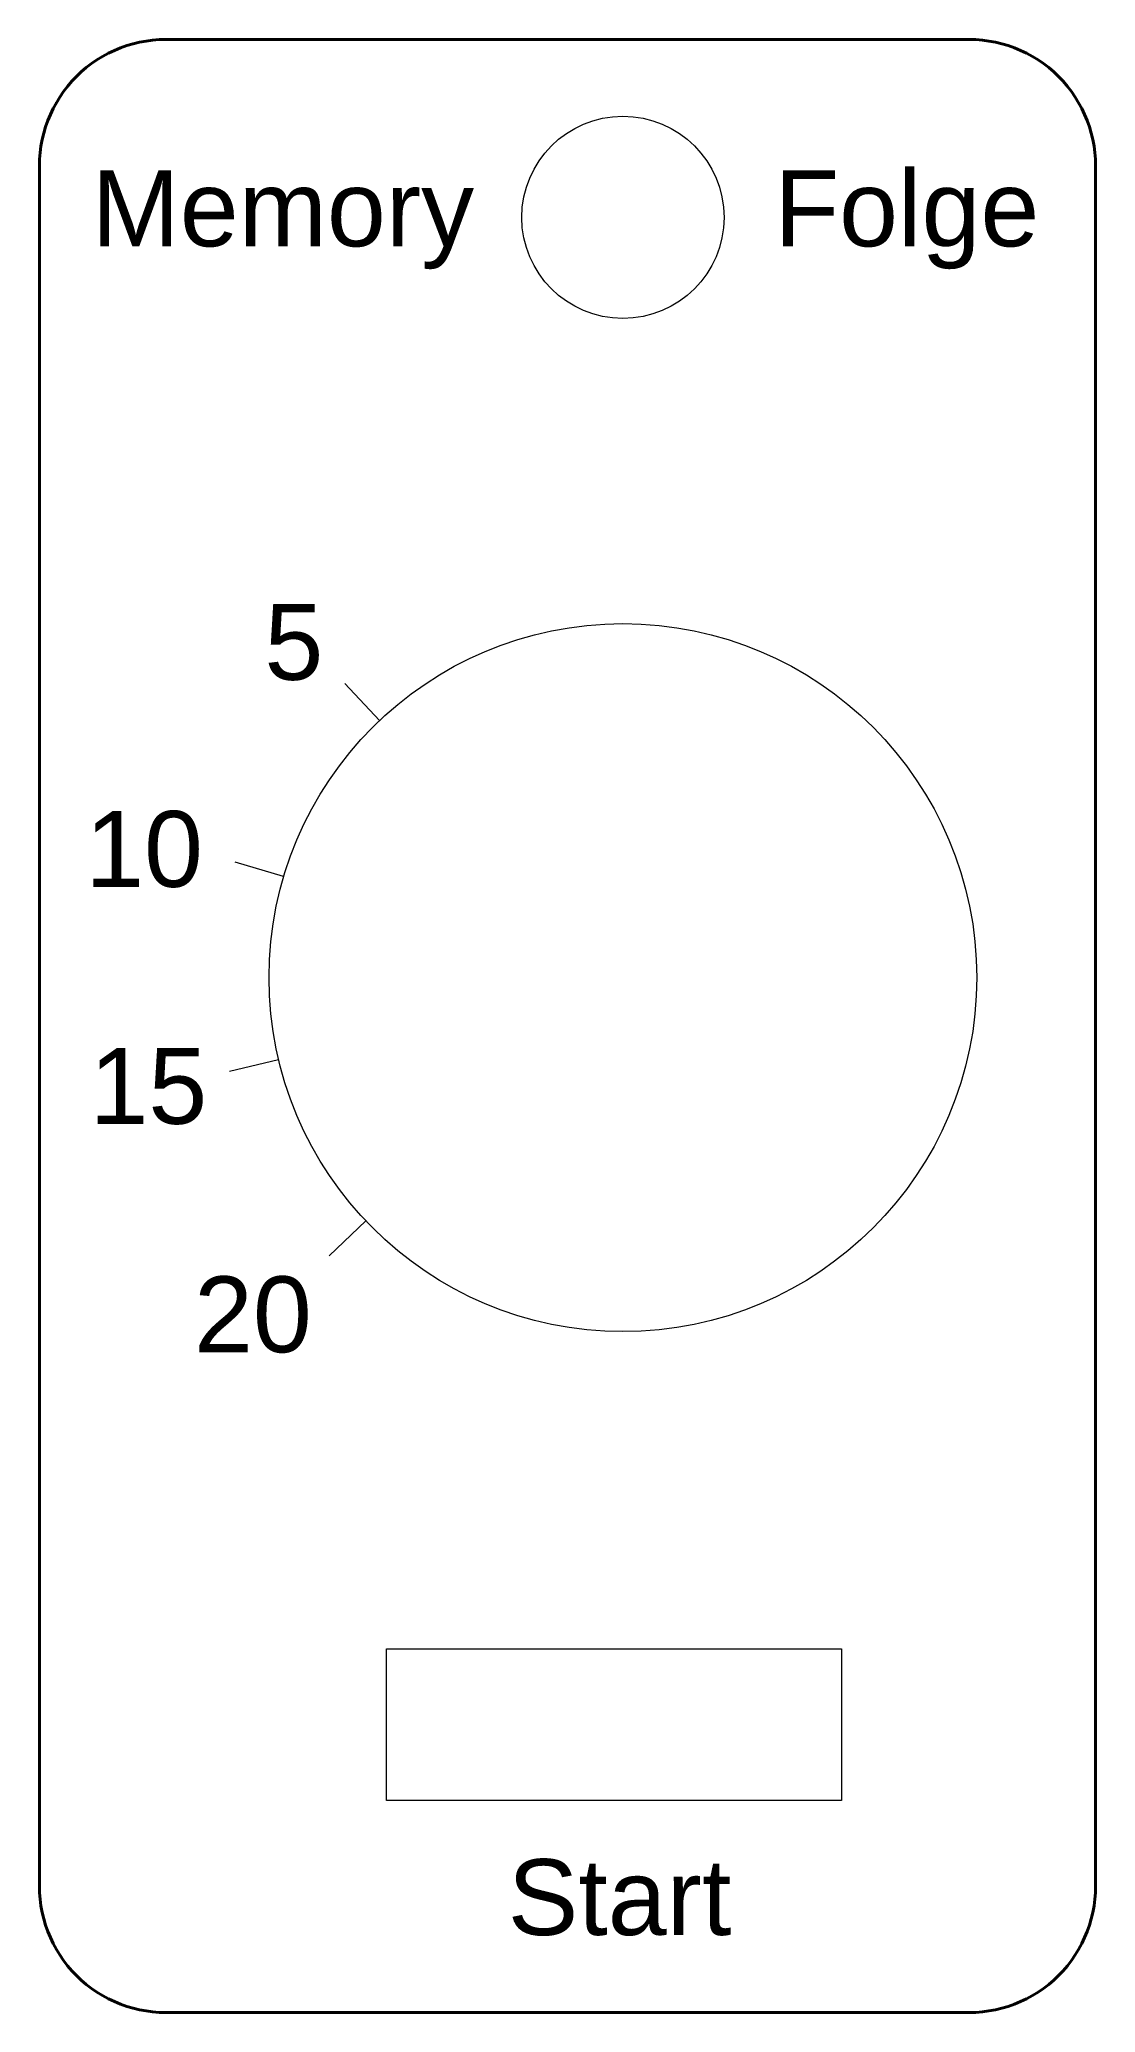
# Model space of a CAD drawing. Header units: millimetres. Extents: x 0.7 to 42.5, y 0.1 to 78.1.
import ezdxf

# ---------------------------------------------------------------- set-up
doc = ezdxf.new("R2010")
doc.units = ezdxf.units.MM
doc.header["$MEASUREMENT"] = 0
doc.layers.add('1', color=7, linetype='Continuous', lineweight=0)
doc.styles.add('DC_TEXTSTYLE4', font='arial.ttf', dxfattribs={"height": 0.2})

msp = doc.modelspace()

# ---------------------------------------------------------------- linework, layer by layer
at = {"layer": '1', "color": 14, "linetype": 'Continuous', "lineweight": 0, "ltscale": 2, "true_color": 0xaa0000}
for p, q in [((14.153, 51.217), (12.778, 52.67)), ((10.355, 45.042), (8.439, 45.613)), ((10.154, 37.795), (8.209, 37.331)), ((13.604, 31.419), (12.151, 30.045))]:
    msp.add_line(p, q, dxfattribs=at)
at = {"layer": '1', "color": 7, "linetype": 'Continuous', "lineweight": 40, "ltscale": 2, "flags": 128}
msp.add_lwpolyline([(37.478, 0.115), (37.739, 0.122), (38, 0.143), (38.26, 0.177), (38.517, 0.225), (38.772, 0.286), (39.023, 0.36), (39.269, 0.448), (39.511, 0.548), (39.748, 0.66), (39.978, 0.785), (40.201, 0.922), (40.416, 1.07), (40.624, 1.23), (40.823, 1.4), (41.013, 1.58), (41.193, 1.77), (41.363, 1.969), (41.523, 2.177), (41.671, 2.392), (41.808, 2.615), (41.933, 2.845), (42.045, 3.082), (42.145, 3.324), (42.233, 3.57), (42.307, 3.821), (42.368, 4.076), (42.416, 4.333), (42.45, 4.593), (42.471, 4.854), (42.478, 5.115), (42.478, 73.145), (42.471, 73.407), (42.45, 73.668), (42.416, 73.927), (42.368, 74.184), (42.307, 74.439), (42.233, 74.69), (42.145, 74.937), (42.045, 75.179), (41.933, 75.415), (41.808, 75.645), (41.671, 75.868), (41.523, 76.084), (41.363, 76.291), (41.193, 76.491), (41.013, 76.68), (40.823, 76.861), (40.624, 77.031), (40.416, 77.19), (40.201, 77.338), (39.978, 77.475), (39.748, 77.6), (39.511, 77.713), (39.269, 77.813), (39.023, 77.9), (38.772, 77.974), (38.517, 78.036), (38.26, 78.083), (38, 78.117), (37.739, 78.138), (37.478, 78.145), (5.693, 78.145), (5.431, 78.138), (5.17, 78.117), (4.91, 78.083), (4.653, 78.036), (4.398, 77.974), (4.147, 77.9), (3.901, 77.813), (3.659, 77.713), (3.423, 77.6), (3.193, 77.475), (2.969, 77.338), (2.754, 77.19), (2.546, 77.031), (2.347, 76.861), (2.157, 76.68), (1.977, 76.491), (1.807, 76.291), (1.647, 76.084), (1.499, 75.868), (1.362, 75.645), (1.238, 75.415), (1.125, 75.179), (1.025, 74.937), (0.937, 74.69), (0.863, 74.439), (0.802, 74.184), (0.754, 73.927), (0.72, 73.668), (0.699, 73.407), (0.693, 73.145), (0.693, 5.115), (0.699, 4.854), (0.72, 4.593), (0.754, 4.333), (0.802, 4.076), (0.863, 3.821), (0.937, 3.57), (1.025, 3.324), (1.125, 3.082), (1.238, 2.845), (1.362, 2.615), (1.499, 2.392), (1.647, 2.177), (1.807, 1.969), (1.977, 1.77), (2.157, 1.58), (2.347, 1.4), (2.546, 1.23), (2.754, 1.07), (2.969, 0.922), (3.193, 0.785), (3.423, 0.66), (3.659, 0.548), (3.901, 0.448), (4.147, 0.36), (4.398, 0.286), (4.653, 0.225), (4.91, 0.177), (5.17, 0.143), (5.431, 0.122), (5.693, 0.115), (37.478, 0.115)], close=True, dxfattribs=at)
at = {"layer": '1', "color": 14, "linetype": 'Continuous', "lineweight": 0, "ltscale": 2, "true_color": 0xaa0000, "flags": 128}
msp.add_lwpolyline([(32.431, 8.498), (14.422, 8.498), (14.422, 14.498), (32.431, 14.498), (32.431, 8.498)], close=True, dxfattribs=at)
at = {"layer": '1', "color": 14, "linetype": 'Continuous', "lineweight": 0, "ltscale": 2, "true_color": 0xaa0000}
for centre, radius in [((23.777, 71.109), 4), ((23.777, 41.044), 14)]:
    msp.add_circle(centre, radius, dxfattribs=at)

# ---------------------------------------------------------------- texts
at = {"layer": '1', "color": 5, "linetype": 'Continuous', "lineweight": 0, "true_color": 0x0000ff, "style": 'DC_TEXTSTYLE4'}
for s, p in [('Memory', (2.755, 69.964)), ('Folge', (29.771, 69.964)), ('5', (9.594, 52.821)), ('10', (2.502, 44.632)), ('15', (2.671, 35.261)), ('20', (6.808, 26.227))]:
    msp.add_text(s, height=3, dxfattribs=at).set_placement(p)
at = {"layer": '1', "color": 12, "linetype": 'Continuous', "lineweight": 0, "true_color": 0xd50000, "style": 'DC_TEXTSTYLE4'}
msp.add_text('Start', height=3, dxfattribs=at).set_placement((19.218, 3.18))

doc.saveas('drawing.dxf')
